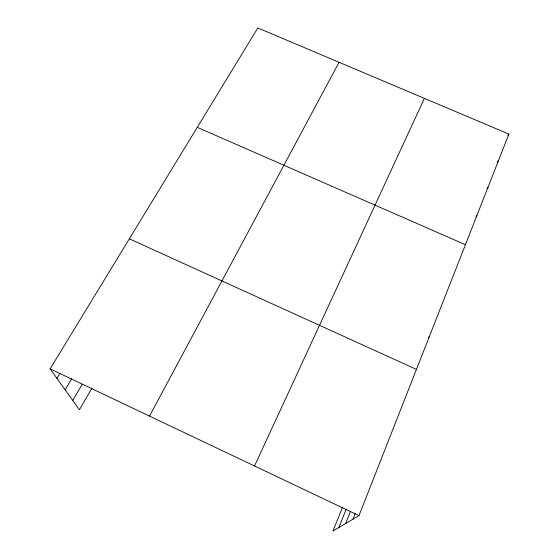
<?xml version="1.0" encoding="UTF-8"?>
<svg xmlns="http://www.w3.org/2000/svg" width="559" height="559" viewBox="0 0 559 559"><rect width="100%" height="100%" fill="white"/><g stroke="black" fill="none" stroke-linecap="round" stroke-linejoin="round"><path stroke-width="0.84" d="M342.688 506.915L332.947 531.05L358.997 515.622L508.893 134.09L257.832 27.95L50.107 368.863L79.427 409.761L91.976 388.058M352.918 519.227L355.168 513.546M345.616 523.552L350.43 511.464M338.866 527.549L346.273 509.088M254.52 465.982L424.393 98.37M149.532 416.099L339.054 62.287M72.74 400.433L82.292 384.103M65.124 389.812L71.706 378.709M56.92 378.359L60.037 373.181M507.984 135.53L508.893 134.09M497.217 162.431L498.607 160.258M486.994 188.837L487.951 187.384M475.968 216.892L476.904 215.515M428.306 337.769L429.403 336.413M197.278 127.326L465.43 244.716M129.346 238.819L416.441 369.408M50.107 368.863L358.997 515.622"/></g></svg>
